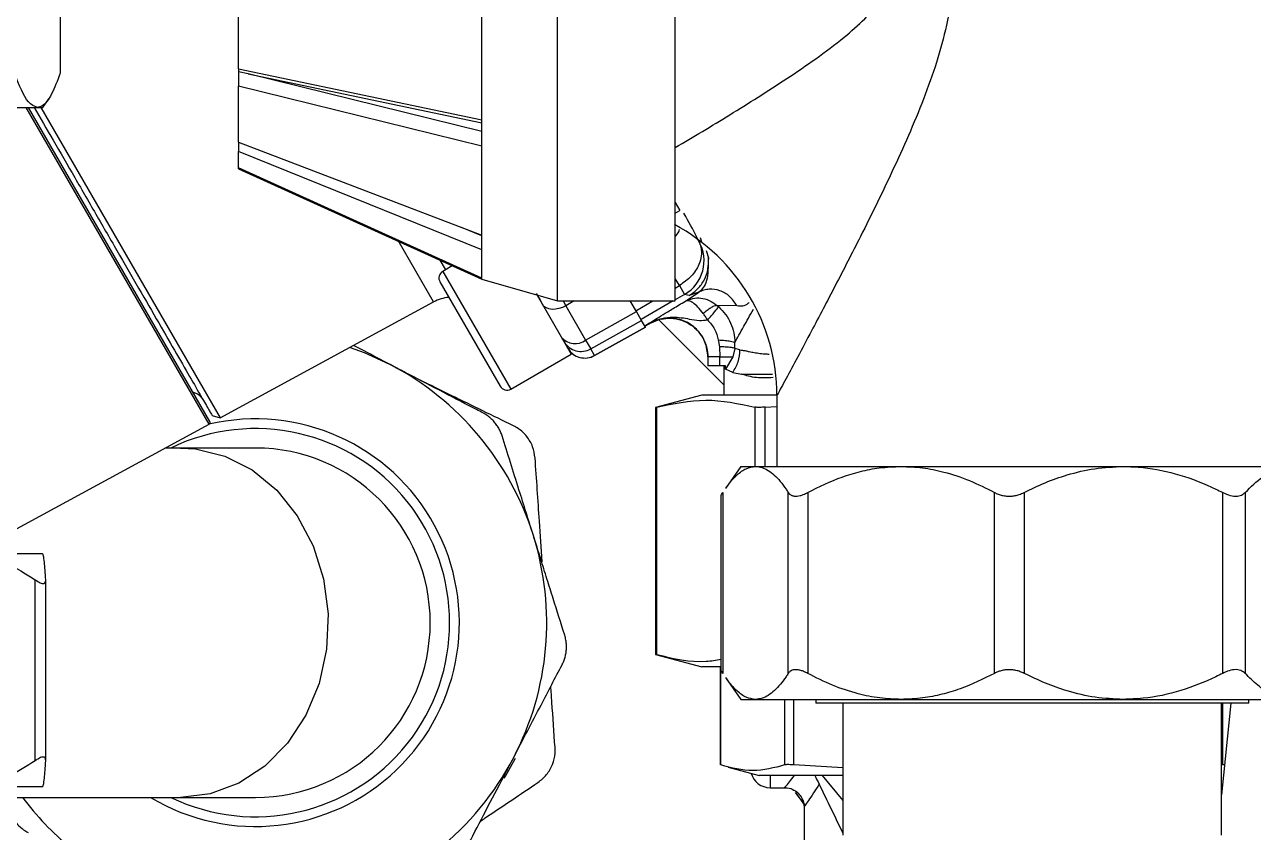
# Model space of a CAD drawing. Extents: x 75 to 2075, y 25 to 1460.
# Drawn here: x 1124.4 to 1203.5, y 821.6 to 873.6 of the extents above; entities that cross this region are included whole.
import ezdxf

# ---------------------------------------------------------------- set-up
doc = ezdxf.new("R2010")
doc.units = 0
doc.header["$LTSCALE"] = 5
doc.linetypes.add('SLD-KATı', pattern=[0])
doc.layers.get('0').update_dxf_attribs({"linetype": 'CONTINUOUS'})

msp = doc.modelspace()

# ---------------------------------------------------------------- linework, layer by layer
at = {"color": 7, "linetype": 'SLD-KATı'}
for p, q in [((1158.658, 855.786), (1158.658, 898.597)), ((1166.246, 855.786), (1166.246, 898.597)), ((1126.655, 881.047), (1126.655, 870.461)), ((1138.121, 870.74), (1138.121, 875.871)), ((1153.79, 867.449), (1153.79, 875.49)), ((1138.121, 870.74), (1153.79, 867.449)), ((1138.121, 870.74), (1138.121, 870.554)), ((1138.746, 870.419), (1138.121, 870.554)), ((1138.121, 870.554), (1138.121, 869.63)), ((1138.746, 870.421), (1153.79, 867.264)), ((1138.746, 870.419), (1138.746, 870.421)), ((1138.746, 870.411), (1138.746, 870.419)), ((1153.79, 866.692), (1138.746, 870.411)), ((1138.121, 866.018), (1138.121, 869.63)), ((1153.79, 865.749), (1138.121, 869.63)), ((1125.523, 868.254), (1125.911, 868.809)), ((1117.279, 868.254), (1125.184, 868.254)), ((1136.291, 848.031), (1124.616, 868.254)), ((1125.184, 868.254), (1125.523, 868.254)), ((1125.409, 868.254), (1136.952, 848.262)), ((1153.79, 865.749), (1153.79, 867.449)), ((1138.121, 866.018), (1153.79, 860.015)), ((1138.121, 866.018), (1138.121, 865.416)), ((1153.79, 860.015), (1153.79, 865.749)), ((1153.79, 859.074), (1138.121, 865.416)), ((1138.121, 864.289), (1138.121, 865.416)), ((1153.79, 857.254), (1138.121, 864.357)), ((1138.121, 864.289), (1153.79, 857.184)), ((1153.79, 859.987), (1152.493, 860.512)), ((1153.79, 859.074), (1153.79, 860.015)), ((1167.572, 859.938), (1167.763, 859.628)), ((1167.763, 859.628), (1167.955, 859.576)), ((1153.79, 857.184), (1153.79, 859.074)), ((1168.243, 859.037), (1168.375, 858.561)), ((1151.89, 858.045), (1151.281, 857.693)), ((1151.098, 857.01), (1154.973, 850.299)), ((1153.79, 857.181), (1153.79, 857.184)), ((1153.79, 857.181), (1158.658, 855.786)), ((1166.521, 856.781), (1166.848, 856.214)), ((1157.364, 856.157), (1159.553, 852.366)), ((1167.14, 856.135), (1166.848, 856.214)), ((1166.898, 855.774), (1167.771, 856.352)), ((1167.771, 856.352), (1167.14, 856.135)), ((1136.952, 848.262), (1150.691, 855.722)), ((1158.658, 855.786), (1166.246, 855.786)), ((1159.198, 855.48), (1160.474, 853.27)), ((1163.746, 855.103), (1163.352, 855.786)), ((1168.91, 855.518), (1169.043, 855.402)), ((1168.91, 855.518), (1170.208, 855.494)), ((1160.474, 853.27), (1163.746, 855.103)), ((1160.801, 852.704), (1164.081, 854.522)), ((1164.081, 854.522), (1163.746, 855.103)), ((1164.326, 854.098), (1164.081, 854.522)), ((1164.596, 854.343), (1165.259, 854.605)), ((1164.596, 854.348), (1164.596, 854.358)), ((1165.186, 854.576), (1169.366, 850.396)), ((1164.326, 854.098), (1161.046, 852.28)), ((1161.048, 852.276), (1164.328, 854.095)), ((1164.596, 854.348), (1164.286, 854.168)), ((1164.288, 854.165), (1164.602, 854.346)), ((1160.474, 853.27), (1160.801, 852.704)), ((1169.016, 853.277), (1169.085, 852.843)), ((1169.085, 852.843), (1169.124, 852.191)), ((1170.081, 852.733), (1170.087, 853.115)), ((1155.656, 850.116), (1159.553, 852.366)), ((1161.046, 852.28), (1160.801, 852.704)), ((1161.046, 852.28), (1161.048, 852.276)), ((1168.346, 852.191), (1168.346, 851.604)), ((1169.124, 851.604), (1169.124, 852.191)), ((1169.944, 852.191), (1169.474, 851.398)), ((1170.081, 852.733), (1169.944, 852.191)), ((1170.411, 852.636), (1170.081, 852.733)), ((1169.124, 851.604), (1168.346, 851.604)), ((1169.474, 851.604), (1169.124, 851.604)), ((1169.375, 851.604), (1169.375, 849.729)), ((1169.474, 851.398), (1169.474, 851.604)), ((1169.948, 851.176), (1169.474, 851.398)), ((1149.816, 850.688), (1149.798, 850.697)), ((1169.948, 851.176), (1170.506, 851.081)), ((1170.506, 851.081), (1170.51, 851.081)), ((1167.956, 849.729), (1164.978, 848.931)), ((1172.783, 849.729), (1167.956, 849.729)), ((1172.784, 849.697), (1172.784, 845.129)), ((1164.978, 848.931), (1164.978, 833.027)), ((1165.061, 833.005), (1165.061, 848.953)), ((1172.035, 848.953), (1172.784, 848.994)), ((1136.435, 848.408), (1136.952, 848.262)), ((1120.857, 839.504), (1136.243, 847.858)), ((1134.393, 846.317), (1133.404, 846.317)), ((1139.221, 846.317), (1134.393, 846.317)), ((1170.471, 845.129), (1169.478, 843.71)), ((1170.471, 845.129), (1171.414, 845.129)), ((1171.414, 845.129), (1180.782, 845.129)), ((1180.782, 845.129), (1195.093, 845.129)), ((1195.093, 845.129), (1205.964, 845.129)), ((1169.306, 843.456), (1169.306, 831.803)), ((1173.522, 831.803), (1173.522, 843.456)), ((1174.771, 843.456), (1174.771, 831.803)), ((1186.792, 831.803), (1186.792, 843.456)), ((1188.7, 843.456), (1188.7, 831.803)), ((1201.485, 831.803), (1201.485, 843.456)), ((1202.935, 843.456), (1202.935, 831.803)), ((1169.181, 843.232), (1169.181, 832.013)), ((1125.515, 839.504), (1120.43, 839.504)), ((1125.532, 839.492), (1125.523, 839.504)), ((1125.042, 826.178), (1125.042, 837.831)), ((1125.721, 826.205), (1125.721, 837.8)), ((1164.978, 833.027), (1167.956, 832.229)), ((1169.145, 832.229), (1167.956, 832.229)), ((1169.136, 832.229), (1169.136, 825.924)), ((1169.478, 831.548), (1170.471, 830.129)), ((1170.471, 830.129), (1171.414, 830.129)), ((1171.414, 830.129), (1180.782, 830.129)), ((1175.284, 830.129), (1175.284, 829.879)), ((1178.31, 829.879), (1175.284, 829.879)), ((1177.034, 829.879), (1177.034, 821.379)), ((1203.159, 829.879), (1178.31, 829.879)), ((1180.782, 830.129), (1195.093, 830.129)), ((1195.093, 830.129), (1205.964, 830.129)), ((1202.013, 829.879), (1201.409, 823.978)), ((1201.409, 821.379), (1201.409, 829.879)), ((1203.159, 829.879), (1203.159, 830.129)), ((1169.187, 825.904), (1169.143, 825.924)), ((1177.034, 825.725), (1173.883, 825.904)), ((1201.607, 825.916), (1201.471, 825.904)), ((1169.659, 825.759), (1171.637, 825.229)), ((1177.082, 825.229), (1171.637, 825.229)), ((1175.704, 825.229), (1177.034, 823.623)), ((1125.515, 824.504), (1120.43, 824.504)), ((1125.523, 824.504), (1125.532, 824.517)), ((1172.346, 824.442), (1173.344, 824.442)), ((1123.244, 823.817), (1134.393, 823.817)), ((1134.393, 823.817), (1139.221, 823.817)), ((1174.609, 823.317), (1173.985, 824.138)), ((1173.985, 824.138), (1174.57, 823.322)), ((1174.534, 823.273), (1174.534, 819.675))]:
    msp.add_line(p, q, dxfattribs=at)
at = {"color": 8, "linetype": 'SLD-KATı'}
for p, q in [((1136.243, 847.858), (1124.467, 868.254)), ((1166.246, 862.136), (1166.547, 861.614)), ((1166.246, 861.44), (1166.547, 861.614)), ((1150.691, 855.722), (1148.406, 859.679)), ((1167.955, 859.576), (1167.875, 859.858)), ((1151.073, 858.464), (1151.459, 857.796)), ((1151.281, 857.693), (1155.656, 850.116)), ((1166.521, 856.781), (1166.246, 857.231)), ((1166.246, 856.622), (1166.521, 856.781)), ((1166.848, 856.214), (1166.246, 855.866)), ((1159.022, 855.786), (1159.198, 855.48)), ((1159.743, 855.786), (1159.198, 855.48)), ((1163.713, 855.16), (1164.798, 855.786)), ((1166.107, 855.786), (1164.041, 854.593)), ((1169.366, 850.396), (1169.375, 850.405)), ((1170.51, 851.081), (1172.508, 851.081)), ((1171.376, 848.953), (1171.376, 845.129)), ((1172.035, 845.129), (1172.035, 848.953)), ((1169.187, 825.904), (1169.187, 832.003)), ((1173.282, 830.129), (1173.282, 825.904)), ((1173.883, 825.904), (1173.883, 830.129)), ((1201.471, 829.879), (1201.471, 825.904)), ((1172.346, 825.229), (1172.346, 824.442))]:
    msp.add_line(p, q, dxfattribs=at)
at = {"color": 7, "linetype": 'SLD-KATı', "flags": 128}
for points in [[(1159.198, 855.48), (1158.979, 855.372), (1158.753, 855.295), (1158.528, 855.252), (1158.313, 855.246), (1158.116, 855.275), (1157.945, 855.34), (1157.807, 855.438), (1157.706, 855.564)], [(1164.328, 854.095), (1164.328, 854.095), (1164.328, 854.095), (1164.327, 854.097), (1164.326, 854.098)], [(1145.31, 852.8), (1146.226, 852.459), (1147.897, 851.689)], [(1155.224, 825.058), (1155.307, 825.192), (1155.964, 826.353)]]:
    msp.add_lwpolyline(points, dxfattribs=at)
at = {"color": 8, "linetype": 'SLD-KATı', "flags": 128}
msp.add_lwpolyline([(1134.393, 846.317), (1135.355, 846.259), (1137.24, 845.801), (1139.009, 844.903), (1140.588, 843.603), (1141.914, 841.953), (1142.932, 840.021), (1143.601, 837.886), (1143.892, 835.636), (1143.795, 833.363), (1143.312, 831.159), (1142.465, 829.116), (1141.287, 827.316), (1139.826, 825.833), (1138.144, 824.728), (1136.307, 824.047), (1134.393, 823.817)], dxfattribs=at)
at = {"color": 7, "linetype": 'SLD-KATı'}
for centre, radius, start, end in [((1160.284, 849.692), 12.5, 0.01369, 61.7815), ((1165.596, 858.379), 2.501, 300.04597, 29.95403), ((1151.531, 857.26), 0.5, 120, 210), ((1151.884, 853.525), 2.5, 94.84935, 118.5), ((1159.794, 854.165), 1.124, 219.85393, 307.25997), ((1160.176, 853.786), 1.25, 210.00982, 300.00982), ((1160.421, 853.362), 1.25, 210.00982, 300.00982), ((1160.423, 853.359), 1.25, 210, 300), ((1139.221, 835.067), 18.75, 17.43666, 62.43666), ((1155.406, 850.549), 0.5, 210, 300), ((1139.221, 835.067), 13.125, 238.99728, 103.24423), ((1136.183, 847.968), 0.125, 298.5, 30), ((1139.221, 835.067), 12.5, 244.15807, 115.84193), ((1139.221, 835.067), 11.25, 270, 90), ((1139.221, 835.067), 18.75, 332.43666, 17.43666), ((1139.221, 835.067), 18.75, 308.62271, 332.43666), ((1172.346, 825.692), 1.25, 195.27426, 270), ((1139.221, 835.067), 18.75, 216.8699, 230.56109)]:
    msp.add_arc(centre, radius, start, end, dxfattribs=at)
msp.add_ellipse((1166.678, 861.531), major_axis=(-1.013, 1.755), ratio=0.026186, start_param=2.693392, end_param=4.642625, dxfattribs=at)
for points, knots in [([(1166.246, 865.663), (1167.404, 866.354), (1169.724, 867.739), (1173.444, 870.088), (1176.407, 872.14), (1178.479, 873.942), (1179.532, 875.138), (1180.13, 876.279), (1180.189, 876.926), (1180.214, 877.192)], [0, 0, 0, 0, 0.235938, 0.472596, 0.712482, 0.805707, 0.900723, 0.959155, 1, 1, 1, 1]), ([(1125.184, 868.254), (1124.987, 868.325), (1124.47, 868.509), (1124.002, 869.715), (1123.712, 870.461)], [0, 0, 0, 0, 0.381419, 1, 1, 1, 1]), ([(1126.655, 870.461), (1126.472, 869.981), (1126.1, 869.004), (1125.594, 868.335), (1125.283, 868.274), (1125.184, 868.254)], [0, 0, 0, 0, 0.396747, 0.806752, 1, 1, 1, 1]), ([(1124.976, 868.254), (1125.376, 867.562), (1126.194, 866.145), (1127.581, 863.743), (1129.032, 861.23), (1130.486, 858.711), (1131.883, 856.291), (1133.171, 854.06), (1134.3, 852.105), (1135.228, 850.498), (1135.912, 849.313), (1136.352, 848.551), (1136.407, 848.456), (1136.435, 848.408)], [0, 0, 0, 0, 0.087234, 0.178511, 0.269787, 0.361064, 0.45234, 0.543617, 0.634894, 0.72617, 0.817447, 0.908723, 1, 1, 1, 1]), ([(1167.763, 859.628), (1167.849, 859.402), (1167.937, 859.17), (1167.936, 858.841), (1167.919, 858.58), (1167.767, 858.06), (1167.315, 857.347), (1166.785, 856.97), (1166.521, 856.781)], [0, 0, 0, 0, 0.249759, 0.257389, 0.320913, 0.500525, 0.749903, 1, 1, 1, 1]), ([(1168.375, 858.561), (1168.364, 858.014), (1168.339, 856.883), (1167.964, 856.533), (1167.771, 856.352)], [0, 0, 0, 0, 0.484278, 1, 1, 1, 1]), ([(1157.297, 856.273), (1157.372, 856.143), (1157.523, 855.883), (1157.645, 855.67), (1157.706, 855.564)], [0, 0, 0, 0, 0.501379, 1, 1, 1, 1]), ([(1166.898, 855.774), (1167.051, 855.842), (1167.361, 855.98), (1167.893, 855.993), (1168.437, 855.858), (1168.751, 855.632), (1168.91, 855.518)], [0, 0, 0, 0, 0.241438, 0.4866, 0.739436, 1, 1, 1, 1]), ([(1170.208, 855.494), (1170.066, 855.704), (1169.853, 856.018), (1169.446, 856.306), (1169.007, 856.51), (1168.53, 856.57), (1168.077, 856.496), (1167.873, 856.4), (1167.771, 856.352)], [0, 0, 0, 0, 0.2498666, 0.3752155, 0.5001909, 0.7494549, 0.874766, 1, 1, 1, 1]), ([(1164.596, 854.358), (1164.843, 854.519), (1165.213, 854.761), (1166.079, 855.289), (1166.625, 855.612), (1166.898, 855.774)], [0, 0, 0, 0, 0.498682, 0.749253, 1, 1, 1, 1]), ([(1168.041, 854.987), (1167.928, 855.13), (1167.706, 855.411), (1167.387, 855.683), (1167.105, 855.824), (1166.966, 855.79), (1166.898, 855.774)], [0, 0, 0, 0, 0.260603, 0.513379, 0.758491, 1, 1, 1, 1]), ([(1168.041, 854.987), (1168.126, 855.059), (1168.298, 855.203), (1168.536, 855.363), (1168.75, 855.479), (1168.856, 855.505), (1168.91, 855.518)], [0, 0, 0, 0, 0.249909, 0.5, 0.750091, 1, 1, 1, 1]), ([(1168.329, 854.567), (1168.411, 854.66), (1168.576, 854.848), (1168.782, 855.088), (1168.95, 855.286), (1169.012, 855.363), (1169.043, 855.402)], [0, 0, 0, 0, 0.24987, 0.5, 0.75013, 1, 1, 1, 1]), ([(1169.043, 855.402), (1169.198, 855.246), (1169.507, 854.935), (1169.826, 854.361), (1170.04, 853.751), (1170.071, 853.326), (1170.087, 853.115)], [0, 0, 0, 0, 0.254527, 0.50659, 0.755653, 1, 1, 1, 1]), ([(1164.596, 854.358), (1164.852, 854.476), (1165.332, 854.699), (1166.224, 854.788), (1167.039, 854.649), (1167.75, 854.507), (1168.155, 854.549), (1168.329, 854.567)], [0, 0, 0, 0, 0.215214, 0.405141, 0.682448, 0.863303, 1, 1, 1, 1]), ([(1164.596, 854.358), (1164.797, 854.456), (1165.192, 854.65), (1165.63, 854.679), (1165.846, 854.693)], [0, 0, 0, 0, 0.508276, 1, 1, 1, 1]), ([(1165.33, 854.615), (1165.542, 854.647), (1165.981, 854.713), (1166.642, 854.575), (1167.245, 854.285), (1167.733, 853.855), (1168.081, 853.335), (1168.303, 852.767), (1168.332, 852.372), (1168.346, 852.178)], [0, 0, 0, 0, 0.1443413, 0.2985632, 0.4482153, 0.5928591, 0.7331571, 0.868933, 1, 1, 1, 1]), ([(1168.346, 852.191), (1168.332, 852.395), (1168.305, 852.777), (1168.069, 853.398), (1167.701, 853.914), (1167.224, 854.297), (1166.645, 854.607), (1166.163, 854.659), (1165.846, 854.693)], [0, 0, 0, 0, 0.156057, 0.292085, 0.503206, 0.632822, 0.759004, 1, 1, 1, 1]), ([(1168.329, 854.567), (1168.282, 854.639), (1168.188, 854.785), (1168.09, 854.919), (1168.04, 854.986)], [0, 0, 0, 0, 0.5003555, 1, 1, 1, 1]), ([(1168.329, 854.567), (1168.493, 854.376), (1168.818, 853.998), (1168.95, 853.516), (1169.016, 853.277)], [0, 0, 0, 0, 0.50261, 1, 1, 1, 1]), ([(1147.897, 851.689), (1147.331, 851.984), (1146.533, 852.401), (1145.759, 852.805), (1145.534, 852.922)], [0, 0, 0, 0, 0.710026, 1, 1, 1, 1]), ([(1169.016, 853.277), (1169.165, 853.267), (1169.462, 853.248), (1169.888, 853.193), (1170.012, 853.145), (1170.087, 853.115)], [0, 0, 0, 0, 0.280771, 0.561385, 1, 1, 1, 1]), ([(1170.081, 852.733), (1170.049, 852.744), (1169.985, 852.766), (1169.761, 852.797), (1169.46, 852.824), (1169.21, 852.837), (1169.085, 852.843)], [0, 0, 0, 0, 0.2500335, 0.5, 0.7499665, 1, 1, 1, 1]), ([(1169.949, 851.176), (1170.081, 851.4), (1170.347, 851.85), (1170.39, 852.374), (1170.411, 852.636)], [0, 0, 0, 0, 0.499978, 1, 1, 1, 1]), ([(1153.864, 848.574), (1153.727, 848.645), (1152.912, 849.071), (1151.344, 849.89), (1149.456, 850.875), (1148.292, 851.482), (1147.897, 851.689)], [0, 0, 0, 0, 0.073265, 0.436543, 0.808871, 1, 1, 1, 1]), ([(1155.827, 847.747), (1154.513, 848.39), (1152.531, 849.36), (1150.5, 850.353), (1149.816, 850.688)], [0, 0, 0, 0, 0.663412, 1, 1, 1, 1]), ([(1172.548, 850.85), (1172.173, 850.835), (1171.364, 850.8), (1170.808, 850.983), (1170.51, 851.081)], [0, 0, 0, 0, 0.464088, 1, 1, 1, 1]), ([(1135.21, 849.904), (1135.283, 849.883), (1135.449, 849.838), (1135.672, 849.676), (1135.783, 849.519), (1135.839, 849.44)], [0, 0, 0, 0, 0.281006, 0.640492, 1, 1, 1, 1]), ([(1165.061, 848.953), (1165.014, 848.941), (1164.961, 848.926), (1164.983, 848.931), (1164.985, 848.931)], [0, 0, 0, 0, 0.89341, 1, 1, 1, 1]), ([(1165.061, 848.953), (1166.108, 849.175), (1168.213, 849.621), (1170.318, 849.177), (1171.376, 848.953)], [0, 0, 0, 0, 0.4975392, 1, 1, 1, 1]), ([(1172.035, 848.953), (1171.914, 848.943), (1171.771, 848.93), (1171.558, 848.928), (1171.447, 848.936), (1171.386, 848.951), (1171.376, 848.953)], [0, 0, 0, 0, 0.417257, 0.500004, 0.917255, 1, 1, 1, 1]), ([(1155.092, 847.107), (1155.064, 847.188), (1155.022, 847.311), (1154.945, 847.476), (1154.879, 847.598), (1154.806, 847.718), (1154.726, 847.835), (1154.637, 847.95), (1154.514, 848.09), (1154.351, 848.247), (1154.17, 848.389), (1154.006, 848.497), (1153.911, 848.548), (1153.864, 848.574)], [0, 0, 0, 0, 0.138671, 0.209437, 0.280678, 0.349906, 0.419664, 0.491167, 0.563299, 0.692965, 0.826171, 0.912714, 1, 1, 1, 1]), ([(1157.223, 845.673), (1157.185, 845.92), (1157.108, 846.414), (1156.712, 847.081), (1156.251, 847.517), (1155.934, 847.689), (1155.827, 847.747)], [0, 0, 0, 0, 0.28856, 0.577778, 0.857503, 1, 1, 1, 1]), ([(1157.109, 840.685), (1156.955, 841.177), (1156.644, 842.166), (1156.148, 843.746), (1155.624, 845.413), (1155.271, 846.54), (1155.092, 847.107)], [0, 0, 0, 0, 0.220853, 0.444668, 0.720511, 1, 1, 1, 1]), ([(1157.682, 838.997), (1157.622, 839.866), (1157.467, 842.122), (1157.316, 844.322), (1157.223, 845.673)], [0, 0, 0, 0, 0.3854984, 1, 1, 1, 1]), ([(1169.497, 843.721), (1169.582, 843.844), (1169.818, 844.184), (1170.253, 844.637), (1170.808, 845.047), (1171.211, 845.102), (1171.414, 845.129)], [0, 0, 0, 0, 0.14218, 0.390863, 0.692574, 1, 1, 1, 1]), ([(1171.414, 845.129), (1171.554, 845.115), (1171.958, 845.076), (1172.625, 844.634), (1173.179, 843.974), (1173.474, 843.529), (1173.522, 843.456)], [0, 0, 0, 0, 0.191127, 0.553705, 0.926736, 1, 1, 1, 1]), ([(1174.771, 843.456), (1175.5, 843.816), (1176.603, 844.361), (1178.164, 844.823), (1179.433, 845.077), (1180.313, 845.111), (1180.782, 845.129)], [0, 0, 0, 0, 0.3822459, 0.5776631, 0.77475, 1, 1, 1, 1]), ([(1180.782, 845.129), (1181.242, 845.112), (1182.168, 845.076), (1183.647, 844.771), (1185.207, 844.257), (1186.261, 843.724), (1186.792, 843.456)], [0, 0, 0, 0, 0.220853, 0.444668, 0.720511, 1, 1, 1, 1]), ([(1188.7, 843.456), (1189.151, 843.672), (1190.054, 844.108), (1191.572, 844.64), (1193.255, 845.046), (1194.476, 845.101), (1195.093, 845.129)], [0, 0, 0, 0, 0.223518, 0.448621, 0.721723, 1, 1, 1, 1]), ([(1195.093, 845.129), (1195.516, 845.115), (1196.741, 845.076), (1198.764, 844.634), (1200.446, 843.974), (1201.339, 843.529), (1201.485, 843.456)], [0, 0, 0, 0, 0.191127, 0.553705, 0.926736, 1, 1, 1, 1]), ([(1202.935, 843.456), (1203.302, 843.816), (1203.858, 844.361), (1204.645, 844.823), (1205.285, 845.077), (1205.728, 845.111), (1205.964, 845.129)], [0, 0, 0, 0, 0.382246, 0.577663, 0.77475, 1, 1, 1, 1]), ([(1169.186, 843.232), (1169.192, 843.254), (1169.202, 843.292), (1169.275, 843.407), (1169.306, 843.456)], [0, 0, 0, 0, 0.573797, 1, 1, 1, 1]), ([(1173.522, 843.456), (1173.551, 843.417), (1173.595, 843.358), (1173.675, 843.3), (1173.742, 843.264), (1173.817, 843.238), (1173.899, 843.221), (1173.99, 843.215), (1174.114, 843.22), (1174.279, 843.249), (1174.463, 843.31), (1174.628, 843.381), (1174.723, 843.431), (1174.771, 843.456)], [0, 0, 0, 0, 0.138671, 0.209437, 0.280678, 0.349906, 0.419664, 0.491167, 0.563299, 0.692965, 0.826171, 0.912714, 1, 1, 1, 1]), ([(1186.792, 843.456), (1186.87, 843.417), (1186.988, 843.358), (1187.16, 843.3), (1187.293, 843.264), (1187.43, 843.238), (1187.57, 843.221), (1187.714, 843.215), (1187.9, 843.22), (1188.127, 843.249), (1188.355, 843.31), (1188.546, 843.381), (1188.649, 843.431), (1188.7, 843.456)], [0, 0, 0, 0, 0.138671, 0.209437, 0.280678, 0.349906, 0.419664, 0.491167, 0.563299, 0.692965, 0.826171, 0.912714, 1, 1, 1, 1]), ([(1201.485, 843.456), (1201.65, 843.382), (1201.98, 843.235), (1202.435, 843.196), (1202.751, 843.289), (1202.882, 843.408), (1202.935, 843.456)], [0, 0, 0, 0, 0.2806938, 0.5628322, 0.8257499, 1, 1, 1, 1]), ([(1159.126, 834.263), (1158.882, 835.043), (1158.512, 836.22), (1157.988, 837.889), (1157.562, 839.244), (1157.267, 840.184), (1157.109, 840.685)], [0, 0, 0, 0, 0.382246, 0.577663, 0.77475, 1, 1, 1, 1]), ([(1120.43, 839.504), (1121.143, 839.436), (1122.745, 839.281), (1124.222, 838.348), (1125.042, 837.831)], [0, 0, 0, 0, 0.444644, 1, 1, 1, 1]), ([(1125.72, 837.831), (1125.706, 838.047), (1125.677, 838.483), (1125.628, 839.015), (1125.574, 839.421), (1125.534, 839.476), (1125.515, 839.504)], [0, 0, 0, 0, 0.223518, 0.448621, 0.721723, 1, 1, 1, 1]), ([(1125.042, 837.831), (1125.156, 837.757), (1125.384, 837.61), (1125.617, 837.571), (1125.718, 837.664), (1125.719, 837.783), (1125.72, 837.831)], [0, 0, 0, 0, 0.280694, 0.562832, 0.82575, 1, 1, 1, 1]), ([(1158.958, 832.357), (1158.995, 832.435), (1159.052, 832.552), (1159.114, 832.723), (1159.154, 832.856), (1159.187, 832.992), (1159.213, 833.132), (1159.231, 833.276), (1159.244, 833.461), (1159.24, 833.688), (1159.212, 833.917), (1159.172, 834.109), (1159.142, 834.212), (1159.126, 834.263)], [0, 0, 0, 0, 0.138671, 0.209437, 0.280678, 0.349906, 0.419664, 0.491167, 0.563299, 0.692965, 0.826171, 0.912714, 1, 1, 1, 1]), ([(1165.061, 833.005), (1165.014, 833.018), (1164.961, 833.032), (1164.983, 833.028), (1164.985, 833.027)], [0, 0, 0, 0, 0.89341, 1, 1, 1, 1]), ([(1169.181, 832.694), (1168.865, 832.639), (1167.492, 832.4), (1166.119, 832.742), (1165.061, 833.005)], [0, 0, 0, 0, 0.229772, 1, 1, 1, 1]), ([(1155.843, 826.39), (1156.138, 826.955), (1156.733, 828.095), (1157.551, 829.663), (1158.296, 831.091), (1158.736, 831.934), (1158.958, 832.357)], [0, 0, 0, 0, 0.272941, 0.55138, 0.774807, 1, 1, 1, 1]), ([(1169.306, 831.803), (1169.255, 831.883), (1169.181, 831.999), (1169.193, 832.01), (1169.197, 832.013)], [0, 0, 0, 0, 0.688175, 1, 1, 1, 1]), ([(1171.414, 830.129), (1171.215, 830.156), (1170.812, 830.21), (1170.258, 830.616), (1169.819, 831.073), (1169.583, 831.413), (1169.497, 831.538)], [0, 0, 0, 0, 0.301528, 0.60913, 0.855959, 1, 1, 1, 1]), ([(1173.522, 831.803), (1173.474, 831.73), (1173.186, 831.294), (1172.632, 830.631), (1171.965, 830.183), (1171.554, 830.143), (1171.414, 830.129)], [0, 0, 0, 0, 0.073265, 0.436543, 0.808871, 1, 1, 1, 1]), ([(1174.771, 831.803), (1174.695, 831.841), (1174.581, 831.9), (1174.431, 831.958), (1174.321, 831.994), (1174.214, 832.02), (1174.111, 832.037), (1174.013, 832.044), (1173.895, 832.038), (1173.766, 832.009), (1173.655, 831.948), (1173.575, 831.877), (1173.54, 831.828), (1173.522, 831.803)], [0, 0, 0, 0, 0.1386714, 0.2094371, 0.2806778, 0.3499062, 0.419664, 0.4911668, 0.5632988, 0.6929648, 0.8261712, 0.9127139, 1, 1, 1, 1]), ([(1180.782, 830.129), (1180.322, 830.147), (1179.396, 830.182), (1177.916, 830.487), (1176.356, 831.002), (1175.302, 831.535), (1174.771, 831.803)], [0, 0, 0, 0, 0.220853, 0.444668, 0.720511, 1, 1, 1, 1]), ([(1186.792, 831.803), (1186.063, 831.442), (1184.961, 830.897), (1183.399, 830.435), (1182.13, 830.181), (1181.251, 830.147), (1180.782, 830.129)], [0, 0, 0, 0, 0.382246, 0.577663, 0.77475, 1, 1, 1, 1]), ([(1188.7, 831.803), (1188.618, 831.841), (1188.493, 831.9), (1188.315, 831.958), (1188.177, 831.994), (1188.037, 832.02), (1187.895, 832.037), (1187.75, 832.044), (1187.565, 832.038), (1187.342, 832.009), (1187.121, 831.948), (1186.937, 831.877), (1186.841, 831.828), (1186.792, 831.803)], [0, 0, 0, 0, 0.138671, 0.209437, 0.280678, 0.349906, 0.419664, 0.491167, 0.563299, 0.692965, 0.826171, 0.912714, 1, 1, 1, 1]), ([(1195.093, 830.129), (1194.488, 830.156), (1193.267, 830.21), (1191.587, 830.614), (1190.058, 831.149), (1189.154, 831.584), (1188.7, 831.803)], [0, 0, 0, 0, 0.272941, 0.55138, 0.774807, 1, 1, 1, 1]), ([(1201.485, 831.803), (1201.339, 831.73), (1200.466, 831.294), (1198.785, 830.631), (1196.763, 830.183), (1195.516, 830.143), (1195.093, 830.129)], [0, 0, 0, 0, 0.073265, 0.436543, 0.808871, 1, 1, 1, 1]), ([(1202.935, 831.803), (1202.846, 831.876), (1202.668, 832.023), (1202.255, 832.063), (1201.841, 831.969), (1201.587, 831.85), (1201.485, 831.803)], [0, 0, 0, 0, 0.280694, 0.562832, 0.82575, 1, 1, 1, 1]), ([(1205.964, 830.129), (1205.733, 830.147), (1205.266, 830.182), (1204.52, 830.487), (1203.734, 831.002), (1203.202, 831.535), (1202.935, 831.803)], [0, 0, 0, 0, 0.220853, 0.444668, 0.720511, 1, 1, 1, 1]), ([(1158.506, 827.026), (1158.439, 827.993), (1158.35, 829.294), (1158.258, 830.63), (1158.234, 830.972)], [0, 0, 0, 0, 0.743699, 1, 1, 1, 1]), ([(1157.407, 824.78), (1157.602, 824.936), (1157.992, 825.249), (1158.371, 825.926), (1158.518, 826.543), (1158.509, 826.904), (1158.506, 827.026)], [0, 0, 0, 0, 0.28856, 0.577778, 0.857503, 1, 1, 1, 1]), ([(1125.042, 826.178), (1124.483, 825.817), (1123.637, 825.272), (1122.438, 824.81), (1121.465, 824.556), (1120.79, 824.522), (1120.43, 824.504)], [0, 0, 0, 0, 0.382246, 0.577663, 0.77475, 1, 1, 1, 1]), ([(1125.72, 826.178), (1125.715, 826.251), (1125.706, 826.398), (1125.533, 826.438), (1125.292, 826.344), (1125.113, 826.225), (1125.042, 826.178)], [0, 0, 0, 0, 0.280694, 0.562832, 0.82575, 1, 1, 1, 1]), ([(1125.515, 824.504), (1125.534, 824.531), (1125.573, 824.585), (1125.627, 824.989), (1125.677, 825.524), (1125.706, 825.959), (1125.72, 826.178)], [0, 0, 0, 0, 0.272941, 0.55138, 0.774807, 1, 1, 1, 1]), ([(1152.728, 820.423), (1152.8, 820.56), (1153.225, 821.375), (1154.044, 822.944), (1155.029, 824.831), (1155.637, 825.996), (1155.843, 826.39)], [0, 0, 0, 0, 0.073265, 0.4365434, 0.8088712, 1, 1, 1, 1]), ([(1173.282, 825.904), (1172.603, 825.723), (1171.238, 825.36), (1169.873, 825.722), (1169.187, 825.904)], [0, 0, 0, 0, 0.497591, 1, 1, 1, 1]), ([(1173.883, 825.904), (1173.77, 825.914), (1173.543, 825.934), (1173.361, 825.925), (1173.3, 825.909), (1173.282, 825.904)], [0, 0, 0, 0, 0.417116, 0.834317, 1, 1, 1, 1]), ([(1175.235, 825.229), (1175.324, 825.044), (1175.939, 823.774), (1176.529, 822.555), (1177.034, 821.514)], [0, 0, 0, 0, 0.145548, 1, 1, 1, 1]), ([(1153.7, 822.285), (1153.806, 822.356), (1155.062, 823.201), (1156.286, 824.025), (1157.407, 824.78)], [0, 0, 0, 0, 0.0844119, 1, 1, 1, 1]), ([(1173.346, 824.426), (1173.383, 824.429), (1173.569, 824.441), (1173.894, 824.306), (1174.241, 824.039), (1174.445, 823.693), (1174.527, 823.43), (1174.526, 823.295), (1174.526, 823.271)], [0, 0, 0, 0, 0.062118, 0.305886, 0.554813, 0.778153, 0.959999, 1, 1, 1, 1]), ([(1123.35, 823.027), (1123.412, 822.861), (1123.538, 822.529), (1123.881, 822.069), (1124.248, 821.748), (1124.484, 821.613), (1124.578, 821.559)], [0, 0, 0, 0, 0.280694, 0.562832, 0.82575, 1, 1, 1, 1])]:
    msp.add_open_spline(points, degree=3, knots=knots, dxfattribs=at)
at = {"color": 8, "linetype": 'SLD-KATı'}
for points, knots in [([(1184.105, 877.192), (1184.087, 876.636), (1184.053, 875.517), (1183.744, 873.59), (1183.185, 871.432), (1182.066, 868.25), (1180.358, 864.368), (1178.349, 860.275), (1176.533, 856.74), (1175.165, 854.139), (1174.096, 852.133), (1173.449, 850.927), (1173.05, 850.186), (1172.872, 849.856), (1172.793, 849.71), (1172.789, 849.701), (1172.786, 849.697)], [0, 0, 0, 0, 0.0456032, 0.0917161, 0.1599962, 0.2289751, 0.3708637, 0.5148642, 0.6217286, 0.730585, 0.8011577, 0.8738572, 0.9142706, 0.9557192, 0.979472, 1, 1, 1, 1]), ([(1166.246, 859.936), (1166.337, 860.039), (1166.467, 860.185), (1166.5, 860.336), (1166.511, 860.382)], [0, 0, 0, 0, 0.700666, 1, 1, 1, 1]), ([(1170.087, 853.115), (1170.254, 853.42), (1170.545, 853.95), (1171.056, 854.867), (1171.274, 855.258)], [0, 0, 0, 0, 0.5743559, 1, 1, 1, 1]), ([(1170.208, 855.494), (1170.473, 855.467), (1170.764, 855.438), (1170.98, 855.687), (1170.999, 855.709)], [0, 0, 0, 0, 0.914103, 1, 1, 1, 1]), ([(1170.411, 852.636), (1170.464, 852.63), (1170.577, 852.618), (1170.774, 852.579), (1170.975, 852.536), (1171.126, 852.505), (1171.208, 852.488), (1171.347, 852.462), (1171.595, 852.421), (1171.944, 852.38), (1172.187, 852.372), (1172.283, 852.369)], [0, 0, 0, 0, 0.1237, 0.265973, 0.395414, 0.488387, 0.518198, 0.527174, 0.706917, 0.884975, 1, 1, 1, 1]), ([(1173.344, 824.515), (1173.325, 824.492), (1173.244, 824.394), (1173.453, 824.638), (1173.805, 825.083), (1173.921, 825.229)], [0, 0, 0, 0, 0.165828, 0.726479, 1, 1, 1, 1]), ([(1175.509, 824.664), (1175.258, 824.279), (1174.784, 823.55), (1174.495, 823.136), (1174.572, 823.248), (1174.589, 823.273)], [0, 0, 0, 0, 0.463113, 0.877095, 1, 1, 1, 1])]:
    msp.add_open_spline(points, degree=3, knots=knots, dxfattribs=at)
at = {"color": 7, "linetype": 'SLD-KATı'}
for points in [[(1167.14, 856.135), (1167.338, 856.273), (1167.733, 856.548), (1168.144, 857.152), (1168.391, 857.839), (1168.381, 858.32), (1168.375, 858.561)], [(1165.846, 854.682), (1165.627, 854.668), (1165.188, 854.638), (1164.794, 854.445), (1164.596, 854.348)], [(1168.346, 852.184), (1168.308, 852.511), (1168.233, 853.166), (1167.655, 853.992), (1166.829, 854.57), (1166.174, 854.645), (1165.846, 854.682)], [(1169.124, 852.191), (1169.014, 852.191), (1168.793, 852.191), (1168.545, 852.191), (1168.378, 852.191), (1168.357, 852.191), (1168.346, 852.191)], [(1169.124, 852.191), (1169.211, 852.191), (1169.385, 852.191), (1169.611, 852.191), (1169.806, 852.191), (1169.898, 852.191), (1169.944, 852.191)]]:
    msp.add_open_spline(points, degree=3, dxfattribs=at)

doc.saveas('drawing.dxf')
